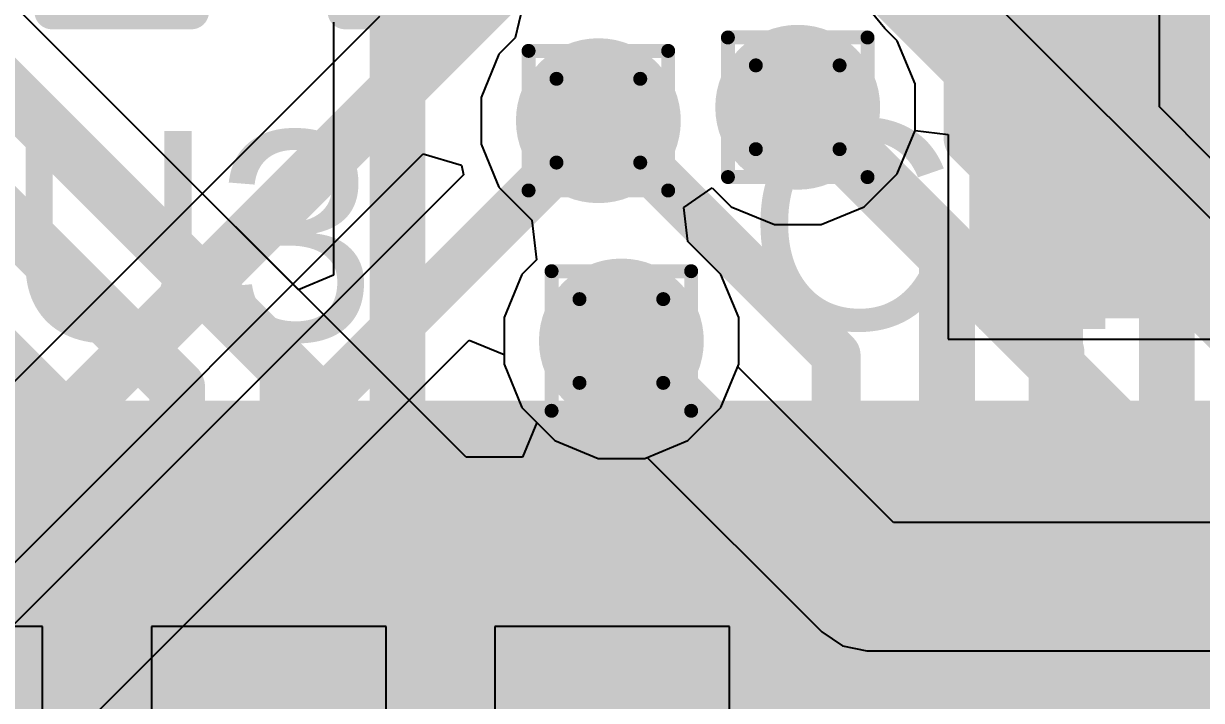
# Model space of a CAD drawing. Header units: inches. Extents: x -11 to 5433, y -4 to 5447.
# Drawn here: x 45.146 to 49.432, y 30.167 to 32.63 of the extents above; entities that cross this region are included whole.
import ezdxf

# ---------------------------------------------------------------- set-up
doc = ezdxf.new("R2010")
doc.units = ezdxf.units.IN
for name, color, linetype in [('Bottom Layer', 5, 'Continuous'), ('Bottom Overlay', 54, 'Continuous'), ('Bottom Paste', 16, 'Continuous'), ('Bottom Solder', 6, 'Continuous'), ('Drill Drawing', 1, 'Continuous'), ('Ground', 16, 'Continuous'), ('Mechanical 4', 56, 'Continuous'), ('Power', 76, 'Continuous'), ('Top Layer', 1, 'Continuous'), ('Top Overlay', 2, 'Continuous'), ('Top Paste', 8, 'Continuous'), ('Top Solder', 216, 'Continuous'), ('Via Holes', 16, 'Continuous')]:
    doc.layers.add(name, color=color, linetype=linetype)
doc.styles.add('Arial', font='', dxfattribs={"height": 0.2})
doc.styles.get('Arial').set_extended_font_data('Arial')

# ---------------------------------------------------------------- blocks, each defined once
blk = doc.blocks.new('SM06B_GHS_TB_LF__SN__B_1')
at = {"layer": 'Bottom Layer'}
for points in [[(4.4746, 3.0994), (5.4746, 3.0994), (5.4746, 0.3994), (4.4746, 0.3994)], [(1.5745, -0.8994), (2.1745, -0.8994), (2.1745, -2.5994), (1.5745, -2.5994)], [(2.8245, -0.8994), (3.4245, -0.8994), (3.4245, -2.5994), (2.8245, -2.5994)]]:
    blk.add_hatch(color=5, dxfattribs=at).paths.add_polyline_path(points)
at = {"layer": 'Bottom Paste'}
for points in [[(4.4746, 3.0994), (5.4746, 3.0994), (5.4746, 0.3994), (4.4746, 0.3994)], [(1.5745, -0.8994), (2.1745, -0.8994), (2.1745, -2.5994), (1.5745, -2.5994)], [(2.8245, -0.8994), (3.4245, -0.8994), (3.4245, -2.5994), (2.8245, -2.5994)]]:
    blk.add_hatch(color=16, dxfattribs=at).paths.add_polyline_path(points)
at = {"layer": 'Bottom Solder'}
for points in [[(4.4238, 3.1502), (5.5254, 3.1502), (5.5254, 0.3486), (4.4238, 0.3486)], [(1.5237, -0.8486), (2.2253, -0.8486), (2.2253, -2.6502), (1.5237, -2.6502)], [(2.7737, -0.8486), (3.4753, -0.8486), (3.4753, -2.6502), (2.7737, -2.6502)]]:
    blk.add_hatch(color=6, dxfattribs=at).paths.add_polyline_path(points)
at = {"layer": 'Bottom Overlay'}
for points in [[(5, -0.25, 0.12, 0.12, 0), (5, -1.5, 0.12, 0.12, 0)], [(5, -0.25, 0.12, 0.12, 0), (5.5, -0.25, 0.12, 0.12, 0)]]:
    blk.add_lwpolyline(points, format="xyseb", dxfattribs=at)
blk.add_lwpolyline([(4.97, -0.25, 0.06, 0.06, 1), (5.03, -0.25, 0.06, 0.06, 1)], format="xyseb", close=True, dxfattribs=at)
blk.add_lwpolyline([(4.97, -0.25, 0.06, 0.06, 1), (5.03, -0.25, 0.06, 0.06, 1)], format="xyseb", close=True, dxfattribs=at)
blk = doc.blocks.new('QFN_56__7_7__4')
at = {"layer": 'Top Layer'}
for points in [[(-3.8755, 1.9), (-3.0005, 1.9), (-3.0005, 1.7), (-3.8755, 1.7)], [(-3.8755, 1.5), (-3.0005, 1.5), (-3.0005, 1.3), (-3.8755, 1.3)], [(-3.8755, 1.1), (-3.0005, 1.1), (-3.0005, 0.9), (-3.8755, 0.9)], [(-3.8755, 0.7), (-3.0005, 0.7), (-3.0005, 0.5), (-3.8755, 0.5)], [(-3.8755, 0.3), (-3.0005, 0.3), (-3.0005, 0.1), (-3.8755, 0.1)], [(-3.8755, -0.1), (-3.0005, -0.1), (-3.0005, -0.3), (-3.8755, -0.3)], [(-3.8755, -0.5), (-3.0005, -0.5), (-3.0005, -0.7), (-3.8755, -0.7)], [(-3.8755, -0.9), (-3.0005, -0.9), (-3.0005, -1.1), (-3.8755, -1.1)], [(-3.8755, -1.3), (-3.0005, -1.3), (-3.0005, -1.5), (-3.8755, -1.5)], [(-3.8755, -1.7), (-3.0005, -1.7), (-3.0005, -1.9), (-3.8755, -1.9)], [(-3.8755, -2.1), (-3.0005, -2.1), (-3.0005, -2.3), (-3.8755, -2.3)]]:
    blk.add_hatch(color=1, dxfattribs=at).paths.add_polyline_path(points)
at = {"layer": 'Top Paste'}
for points in [[(-3.8755, 1.9), (-3.0005, 1.9), (-3.0005, 1.7), (-3.8755, 1.7)], [(-3.8755, 1.5), (-3.0005, 1.5), (-3.0005, 1.3), (-3.8755, 1.3)], [(-3.8755, 1.1), (-3.0005, 1.1), (-3.0005, 0.9), (-3.8755, 0.9)], [(-3.8755, 0.7), (-3.0005, 0.7), (-3.0005, 0.5), (-3.8755, 0.5)], [(-3.8755, 0.3), (-3.0005, 0.3), (-3.0005, 0.1), (-3.8755, 0.1)], [(-3.8755, -0.1), (-3.0005, -0.1), (-3.0005, -0.3), (-3.8755, -0.3)], [(-3.8755, -0.5), (-3.0005, -0.5), (-3.0005, -0.7), (-3.8755, -0.7)], [(-3.8755, -0.9), (-3.0005, -0.9), (-3.0005, -1.1), (-3.8755, -1.1)], [(-3.8755, -1.3), (-3.0005, -1.3), (-3.0005, -1.5), (-3.8755, -1.5)], [(-3.8755, -1.7), (-3.0005, -1.7), (-3.0005, -1.9), (-3.8755, -1.9)], [(-3.8755, -2.1), (-3.0005, -2.1), (-3.0005, -2.3), (-3.8755, -2.3)]]:
    blk.add_hatch(color=8, dxfattribs=at).paths.add_polyline_path(points)
at = {"layer": 'Top Solder'}
for points in [[(-3.9771, 2.0016), (-2.8989, 2.0016), (-2.8989, 1.5984), (-3.9771, 1.5984)], [(-3.9771, 1.6016), (-2.8989, 1.6016), (-2.8989, 1.1984), (-3.9771, 1.1984)], [(-3.9771, 1.2016), (-2.8989, 1.2016), (-2.8989, 0.7984), (-3.9771, 0.7984)], [(-3.9771, 0.8016), (-2.8989, 0.8016), (-2.8989, 0.3984), (-3.9771, 0.3984)], [(-3.9771, 0.4016), (-2.8989, 0.4016), (-2.8989, -0.0016), (-3.9771, -0.0016)], [(-3.9771, 0.0016), (-2.8989, 0.0016), (-2.8989, -0.4016), (-3.9771, -0.4016)], [(-3.9771, -0.3984), (-2.8989, -0.3984), (-2.8989, -0.8016), (-3.9771, -0.8016)], [(-3.9771, -0.7984), (-2.8989, -0.7984), (-2.8989, -1.2016), (-3.9771, -1.2016)], [(-3.9771, -1.1984), (-2.8989, -1.1984), (-2.8989, -1.6016), (-3.9771, -1.6016)], [(-3.9771, -1.5984), (-2.8989, -1.5984), (-2.8989, -2.0016), (-3.9771, -2.0016)], [(-3.9771, -1.9984), (-2.8989, -1.9984), (-2.8989, -2.4016), (-3.9771, -2.4016)]]:
    blk.add_hatch(color=216, dxfattribs=at).paths.add_polyline_path(points)
blk = doc.blocks.new('____0402_212')
at = {"layer": 'Top Layer'}
for points in [[(-0.6985, -0.3175), (-0.6985, 0.3175), (-0.2413, 0.3175), (-0.2413, -0.3175)], [(0.2413, -0.3175), (0.2413, 0.3175), (0.6985, 0.3175), (0.6985, -0.3175)]]:
    blk.add_hatch(color=1, dxfattribs=at).paths.add_polyline_path(points)
at = {"layer": 'Top Paste'}
for points in [[(-0.6985, -0.3175), (-0.6985, 0.3175), (-0.2413, 0.3175), (-0.2413, -0.3175)], [(0.2413, -0.3175), (0.2413, 0.3175), (0.6985, 0.3175), (0.6985, -0.3175)]]:
    blk.add_hatch(color=8, dxfattribs=at).paths.add_polyline_path(points)
at = {"layer": 'Top Solder'}
for points in [[(-0.7585, -0.3775), (-0.7585, 0.3775), (-0.1813, 0.3775), (-0.1813, -0.3775)], [(0.1813, -0.3775), (0.1813, 0.3775), (0.7585, 0.3775), (0.7585, -0.3775)]]:
    blk.add_hatch(color=216, dxfattribs=at).paths.add_polyline_path(points)
at = {"layer": 'Top Overlay'}
for points in [[(-0.7874, 0.4064, 0.127, 0.127, 0), (-0.2794, 0.4064, 0.127, 0.127, 0)], [(-0.7874, -0.4064, 0.127, 0.127, 0), (-0.7874, 0.4064, 0.127, 0.127, 0)], [(0.2794, 0.4064, 0.127, 0.127, 0), (0.7874, 0.4064, 0.127, 0.127, 0)], [(0.7874, -0.4064, 0.127, 0.127, 0), (0.7874, 0.4064, 0.127, 0.127, 0)], [(-0.7874, -0.4064, 0.127, 0.127, 0), (-0.2794, -0.4064, 0.127, 0.127, 0)], [(0.2794, -0.4064, 0.127, 0.127, 0), (0.7874, -0.4064, 0.127, 0.127, 0)]]:
    blk.add_lwpolyline(points, format="xyseb", dxfattribs=at)
for points in [[(-0.8191, 0.4064, 0.0635, 0.0635, 1), (-0.7556, 0.4064, 0.0635, 0.0635, 1)], [(-0.8191, 0.4064, 0.0635, 0.0635, 1), (-0.7556, 0.4064, 0.0635, 0.0635, 1)], [(-0.3112, 0.4064, 0.0635, 0.0635, 1), (-0.2477, 0.4064, 0.0635, 0.0635, 1)], [(0.2477, 0.4064, 0.0635, 0.0635, 1), (0.3111, 0.4064, 0.0635, 0.0635, 1)], [(0.7556, 0.4064, 0.0635, 0.0635, 1), (0.8191, 0.4064, 0.0635, 0.0635, 1)], [(0.7556, 0.4064, 0.0635, 0.0635, 1), (0.8191, 0.4064, 0.0635, 0.0635, 1)], [(-0.8191, -0.4064, 0.0635, 0.0635, 1), (-0.7556, -0.4064, 0.0635, 0.0635, 1)], [(-0.8191, -0.4064, 0.0635, 0.0635, 1), (-0.7556, -0.4064, 0.0635, 0.0635, 1)], [(-0.3112, -0.4064, 0.0635, 0.0635, 1), (-0.2477, -0.4064, 0.0635, 0.0635, 1)], [(0.2477, -0.4064, 0.0635, 0.0635, 1), (0.3111, -0.4064, 0.0635, 0.0635, 1)], [(0.7556, -0.4064, 0.0635, 0.0635, 1), (0.8191, -0.4064, 0.0635, 0.0635, 1)], [(0.7556, -0.4064, 0.0635, 0.0635, 1), (0.8191, -0.4064, 0.0635, 0.0635, 1)]]:
    blk.add_lwpolyline(points, format="xyseb", close=True, dxfattribs=at)

msp = doc.modelspace()

# ---------------------------------------------------------------- hatches: boundary and pattern name
at = {"layer": 'Bottom Layer'}
h = msp.add_hatch(color=5, dxfattribs=at)
edge = h.paths.add_edge_path()
edge.add_arc((47.9631, 32.3255), 0.3, 0, 360)
h = msp.add_hatch(color=5, dxfattribs=at)
edge = h.paths.add_edge_path()
edge.add_arc((47.2377, 32.2767), 0.3, 0, 360)
h = msp.add_hatch(color=5, dxfattribs=at)
edge = h.paths.add_edge_path()
edge.add_arc((47.3214, 31.475), 0.3, 0, 360)
at = {"layer": 'Ground'}
h = msp.add_hatch(color=16, dxfattribs=at)
edge = h.paths.add_edge_path()
edge.add_arc((47.9631, 32.3255), 0.3, 0, 360)
h = msp.add_hatch(color=16, dxfattribs=at)
edge = h.paths.add_edge_path()
edge.add_arc((47.2377, 32.2767), 0.3, 0, 360)
h = msp.add_hatch(color=16, dxfattribs=at)
edge = h.paths.add_edge_path()
edge.add_arc((47.3214, 31.475), 0.3, 0, 360)
at = {"layer": 'Power'}
h = msp.add_hatch(color=76, dxfattribs=at)
edge = h.paths.add_edge_path()
edge.add_arc((47.9631, 32.3255), 0.3, 0, 360)
h = msp.add_hatch(color=76, dxfattribs=at)
edge = h.paths.add_edge_path()
edge.add_arc((47.2377, 32.2767), 0.3, 0, 360)
h = msp.add_hatch(color=76, dxfattribs=at)
edge = h.paths.add_edge_path()
edge.add_arc((47.3214, 31.475), 0.3, 0, 360)
at = {"layer": 'Top Layer'}
h = msp.add_hatch(color=1, dxfattribs=at)
edge = h.paths.add_edge_path()
edge.add_arc((47.9631, 32.3255), 0.3, 0, 360)
h = msp.add_hatch(color=1, dxfattribs=at)
edge = h.paths.add_edge_path()
edge.add_arc((47.2377, 32.2767), 0.3, 0, 360)
h = msp.add_hatch(color=1, dxfattribs=at)
edge = h.paths.add_edge_path()
edge.add_arc((47.3214, 31.475), 0.3, 0, 360)
at = {"layer": 'Via Holes'}
h = msp.add_hatch(color=7, dxfattribs=at)
edge = h.paths.add_edge_path()
edge.add_arc((47.9631, 32.3255), 0.15, 0, 360)
h = msp.add_hatch(color=7, dxfattribs=at)
edge = h.paths.add_edge_path()
edge.add_arc((47.2377, 32.2767), 0.15, 0, 360)
h = msp.add_hatch(color=7, dxfattribs=at)
edge = h.paths.add_edge_path()
edge.add_arc((47.3214, 31.475), 0.15, 0, 360)

# ---------------------------------------------------------------- linework, layer by layer
at = {"layer": 'Bottom Layer'}
for p, q in [((46.9615, 32.6898), (46.9348, 32.5776)), ((46.9348, 32.5776), (46.8757, 32.5185)), ((46.8757, 32.5185), (46.8107, 32.3616)), ((46.8107, 32.3616), (46.8107, 32.1917)), ((48.325, 32.0836), (48.3901, 32.2406)), ((48.3901, 32.2406), (48.5111, 32.2262)), ((46.8107, 32.1917), (46.8757, 32.0348)), ((48.5111, 32.2262), (48.5111, 31.4812)), ((48.2049, 31.9635), (48.325, 32.0836)), ((46.8757, 32.0348), (46.9958, 31.9147)), ((47.5488, 31.9605), (47.6523, 32.0324)), ((47.6523, 32.0324), (47.7212, 31.9635)), ((47.5632, 31.837), (47.5488, 31.9605)), ((47.7212, 31.9635), (47.8781, 31.8985)), ((48.048, 31.8985), (48.2049, 31.9635)), ((46.9958, 31.9147), (47.0127, 31.7702)), ((47.8781, 31.8985), (48.048, 31.8985)), ((47.6834, 31.7169), (47.5632, 31.837)), ((47.0127, 31.7702), (46.9594, 31.7169)), ((46.9594, 31.7169), (46.8944, 31.5599)), ((47.7484, 31.5599), (47.6834, 31.7169)), ((46.8944, 31.5599), (46.8944, 31.3901)), ((47.7484, 31.3901), (47.7484, 31.5599)), ((48.5111, 31.4812), (49.7651, 31.4812)), ((46.8944, 31.3901), (46.9594, 31.2331)), ((47.7447, 31.3813), (47.7484, 31.3901)), ((48.3117, 30.8143), (47.7447, 31.3813)), ((46.9594, 31.2331), (47.0795, 31.113)), ((47.0795, 31.113), (47.2364, 31.048)), ((47.2364, 31.048), (47.4063, 31.048)), ((47.4063, 31.048), (47.4151, 31.0516)), ((47.4151, 31.0516), (48.0503, 30.4164)), ((50.7667, 30.8143), (48.3117, 30.8143)), ((45.2151, 30.4364), (44.3611, 30.4364)), ((45.2151, 28.5957), (45.2151, 30.4364)), ((46.465, 30.4364), (45.611, 30.4364)), ((45.611, 30.4364), (45.611, 28.812)), ((46.465, 28.4824), (46.465, 30.4364)), ((47.7149, 30.4364), (46.8609, 30.4364)), ((46.8609, 30.4364), (46.8609, 28.4824)), ((47.7149, 28.4824), (47.7149, 30.4364)), ((48.0503, 30.4164), (48.126, 30.3659)), ((48.126, 30.3659), (48.2152, 30.3481)), ((48.2152, 30.3481), (50.6701, 30.3481))]:
    msp.add_line(p, q, dxfattribs=at)
for points in [[(47.3214, 31.475, 0.2032, 0.2032, 0), (48.2152, 30.5812, 0.2032, 0.2032, 0)], [(48.2152, 30.5812, 0.2032, 0.2032, 0), (50.7667, 30.5812, 0.2032, 0.2032, 0)]]:
    msp.add_lwpolyline(points, format="xyseb", dxfattribs=at)
for points in [[(47.2706, 31.475, 0.1016, 0.1016, 1), (47.3722, 31.475, 0.1016, 0.1016, 1)], [(48.1644, 30.5812, 0.1016, 0.1016, 1), (48.266, 30.5812, 0.1016, 0.1016, 1)], [(48.1644, 30.5812, 0.1016, 0.1016, 1), (48.266, 30.5812, 0.1016, 0.1016, 1)]]:
    msp.add_lwpolyline(points, format="xyseb", close=True, dxfattribs=at)
at = {"layer": 'Drill Drawing'}
for points in [[(47.7091, 32.5795, 0.0508, 0.0508, 0), (48.2171, 32.5795, 0.0508, 0.0508, 0)], [(47.7091, 32.0715, 0.0508, 0.0508, 0), (47.7091, 32.5795, 0.0508, 0.0508, 0)], [(48.2171, 32.0715, 0.0508, 0.0508, 0), (48.2171, 32.5795, 0.0508, 0.0508, 0)], [(46.9837, 32.5307, 0.0508, 0.0508, 0), (47.4917, 32.5307, 0.0508, 0.0508, 0)], [(46.9837, 32.0227, 0.0508, 0.0508, 0), (46.9837, 32.5307, 0.0508, 0.0508, 0)], [(47.4917, 32.0227, 0.0508, 0.0508, 0), (47.4917, 32.5307, 0.0508, 0.0508, 0)], [(47.8107, 32.4779, 0.0508, 0.0508, 0), (48.1155, 32.4779, 0.0508, 0.0508, 0)], [(47.8107, 32.1731, 0.0508, 0.0508, 0), (47.8107, 32.4779, 0.0508, 0.0508, 0)], [(48.1155, 32.1731, 0.0508, 0.0508, 0), (48.1155, 32.4779, 0.0508, 0.0508, 0)], [(47.0853, 32.4291, 0.0508, 0.0508, 0), (47.3901, 32.4291, 0.0508, 0.0508, 0)], [(47.0853, 32.1243, 0.0508, 0.0508, 0), (47.0853, 32.4291, 0.0508, 0.0508, 0)], [(47.3901, 32.1243, 0.0508, 0.0508, 0), (47.3901, 32.4291, 0.0508, 0.0508, 0)], [(47.8107, 32.1731, 0.0508, 0.0508, 0), (48.1155, 32.1731, 0.0508, 0.0508, 0)], [(47.0853, 32.1243, 0.0508, 0.0508, 0), (47.3901, 32.1243, 0.0508, 0.0508, 0)], [(47.7091, 32.0715, 0.0508, 0.0508, 0), (48.2171, 32.0715, 0.0508, 0.0508, 0)], [(46.9837, 32.0227, 0.0508, 0.0508, 0), (47.4917, 32.0227, 0.0508, 0.0508, 0)], [(47.0674, 31.729, 0.0508, 0.0508, 0), (47.5754, 31.729, 0.0508, 0.0508, 0)], [(47.0674, 31.221, 0.0508, 0.0508, 0), (47.0674, 31.729, 0.0508, 0.0508, 0)], [(47.5754, 31.221, 0.0508, 0.0508, 0), (47.5754, 31.729, 0.0508, 0.0508, 0)], [(47.169, 31.6274, 0.0508, 0.0508, 0), (47.4738, 31.6274, 0.0508, 0.0508, 0)], [(47.169, 31.3226, 0.0508, 0.0508, 0), (47.169, 31.6274, 0.0508, 0.0508, 0)], [(47.4738, 31.3226, 0.0508, 0.0508, 0), (47.4738, 31.6274, 0.0508, 0.0508, 0)], [(47.169, 31.3226, 0.0508, 0.0508, 0), (47.4738, 31.3226, 0.0508, 0.0508, 0)], [(47.0674, 31.221, 0.0508, 0.0508, 0), (47.5754, 31.221, 0.0508, 0.0508, 0)]]:
    msp.add_lwpolyline(points, format="xyseb", dxfattribs=at)
for points in [[(47.6964, 32.5795, 0.0254, 0.0254, 1), (47.7218, 32.5795, 0.0254, 0.0254, 1)], [(47.6964, 32.5795, 0.0254, 0.0254, 1), (47.7218, 32.5795, 0.0254, 0.0254, 1)], [(48.2044, 32.5795, 0.0254, 0.0254, 1), (48.2298, 32.5795, 0.0254, 0.0254, 1)], [(48.2044, 32.5795, 0.0254, 0.0254, 1), (48.2298, 32.5795, 0.0254, 0.0254, 1)], [(46.971, 32.5307, 0.0254, 0.0254, 1), (46.9964, 32.5307, 0.0254, 0.0254, 1)], [(46.971, 32.5307, 0.0254, 0.0254, 1), (46.9964, 32.5307, 0.0254, 0.0254, 1)], [(47.479, 32.5307, 0.0254, 0.0254, 1), (47.5044, 32.5307, 0.0254, 0.0254, 1)], [(47.479, 32.5307, 0.0254, 0.0254, 1), (47.5044, 32.5307, 0.0254, 0.0254, 1)], [(47.798, 32.4779, 0.0254, 0.0254, 1), (47.8234, 32.4779, 0.0254, 0.0254, 1)], [(47.798, 32.4779, 0.0254, 0.0254, 1), (47.8234, 32.4779, 0.0254, 0.0254, 1)], [(48.1028, 32.4779, 0.0254, 0.0254, 1), (48.1282, 32.4779, 0.0254, 0.0254, 1)], [(48.1028, 32.4779, 0.0254, 0.0254, 1), (48.1282, 32.4779, 0.0254, 0.0254, 1)], [(47.0726, 32.4291, 0.0254, 0.0254, 1), (47.098, 32.4291, 0.0254, 0.0254, 1)], [(47.0726, 32.4291, 0.0254, 0.0254, 1), (47.098, 32.4291, 0.0254, 0.0254, 1)], [(47.3774, 32.4291, 0.0254, 0.0254, 1), (47.4028, 32.4291, 0.0254, 0.0254, 1)], [(47.3774, 32.4291, 0.0254, 0.0254, 1), (47.4028, 32.4291, 0.0254, 0.0254, 1)], [(47.798, 32.1731, 0.0254, 0.0254, 1), (47.8234, 32.1731, 0.0254, 0.0254, 1)], [(47.798, 32.1731, 0.0254, 0.0254, 1), (47.8234, 32.1731, 0.0254, 0.0254, 1)], [(48.1028, 32.1731, 0.0254, 0.0254, 1), (48.1282, 32.1731, 0.0254, 0.0254, 1)], [(48.1028, 32.1731, 0.0254, 0.0254, 1), (48.1282, 32.1731, 0.0254, 0.0254, 1)], [(47.0726, 32.1243, 0.0254, 0.0254, 1), (47.098, 32.1243, 0.0254, 0.0254, 1)], [(47.0726, 32.1243, 0.0254, 0.0254, 1), (47.098, 32.1243, 0.0254, 0.0254, 1)], [(47.3774, 32.1243, 0.0254, 0.0254, 1), (47.4028, 32.1243, 0.0254, 0.0254, 1)], [(47.3774, 32.1243, 0.0254, 0.0254, 1), (47.4028, 32.1243, 0.0254, 0.0254, 1)], [(47.6964, 32.0715, 0.0254, 0.0254, 1), (47.7218, 32.0715, 0.0254, 0.0254, 1)], [(47.6964, 32.0715, 0.0254, 0.0254, 1), (47.7218, 32.0715, 0.0254, 0.0254, 1)], [(48.2044, 32.0715, 0.0254, 0.0254, 1), (48.2298, 32.0715, 0.0254, 0.0254, 1)], [(48.2044, 32.0715, 0.0254, 0.0254, 1), (48.2298, 32.0715, 0.0254, 0.0254, 1)], [(46.971, 32.0227, 0.0254, 0.0254, 1), (46.9964, 32.0227, 0.0254, 0.0254, 1)], [(46.971, 32.0227, 0.0254, 0.0254, 1), (46.9964, 32.0227, 0.0254, 0.0254, 1)], [(47.479, 32.0227, 0.0254, 0.0254, 1), (47.5044, 32.0227, 0.0254, 0.0254, 1)], [(47.479, 32.0227, 0.0254, 0.0254, 1), (47.5044, 32.0227, 0.0254, 0.0254, 1)], [(47.0547, 31.729, 0.0254, 0.0254, 1), (47.0801, 31.729, 0.0254, 0.0254, 1)], [(47.0547, 31.729, 0.0254, 0.0254, 1), (47.0801, 31.729, 0.0254, 0.0254, 1)], [(47.5627, 31.729, 0.0254, 0.0254, 1), (47.5881, 31.729, 0.0254, 0.0254, 1)], [(47.5627, 31.729, 0.0254, 0.0254, 1), (47.5881, 31.729, 0.0254, 0.0254, 1)], [(47.1563, 31.6274, 0.0254, 0.0254, 1), (47.1817, 31.6274, 0.0254, 0.0254, 1)], [(47.1563, 31.6274, 0.0254, 0.0254, 1), (47.1817, 31.6274, 0.0254, 0.0254, 1)], [(47.4611, 31.6274, 0.0254, 0.0254, 1), (47.4865, 31.6274, 0.0254, 0.0254, 1)], [(47.4611, 31.6274, 0.0254, 0.0254, 1), (47.4865, 31.6274, 0.0254, 0.0254, 1)], [(47.1563, 31.3226, 0.0254, 0.0254, 1), (47.1817, 31.3226, 0.0254, 0.0254, 1)], [(47.1563, 31.3226, 0.0254, 0.0254, 1), (47.1817, 31.3226, 0.0254, 0.0254, 1)], [(47.4611, 31.3226, 0.0254, 0.0254, 1), (47.4865, 31.3226, 0.0254, 0.0254, 1)], [(47.4611, 31.3226, 0.0254, 0.0254, 1), (47.4865, 31.3226, 0.0254, 0.0254, 1)], [(47.0547, 31.221, 0.0254, 0.0254, 1), (47.0801, 31.221, 0.0254, 0.0254, 1)], [(47.0547, 31.221, 0.0254, 0.0254, 1), (47.0801, 31.221, 0.0254, 0.0254, 1)], [(47.5627, 31.221, 0.0254, 0.0254, 1), (47.5881, 31.221, 0.0254, 0.0254, 1)], [(47.5627, 31.221, 0.0254, 0.0254, 1), (47.5881, 31.221, 0.0254, 0.0254, 1)]]:
    msp.add_lwpolyline(points, format="xyseb", close=True, dxfattribs=at)
at = {"layer": 'Ground'}
for p, q in [((49.6545, 31.7306), (48.3901, 32.995)), ((46.7561, 31.0517), (44.8883, 32.9195)), ((46.9615, 32.6898), (46.9348, 32.5776)), ((46.9348, 32.5776), (46.8757, 32.5185)), ((46.8757, 32.5185), (46.8107, 32.3616)), ((46.8107, 32.3616), (46.8107, 32.1917)), ((46.8107, 32.1917), (46.8757, 32.0348)), ((46.8757, 32.0348), (46.9958, 31.9147)), ((46.9958, 31.9147), (47.0127, 31.7702)), ((47.0127, 31.7702), (46.9594, 31.7169)), ((46.9594, 31.7169), (46.8944, 31.5599)), ((46.8944, 31.5599), (46.8944, 31.3901)), ((46.8944, 31.3901), (46.9594, 31.2331)), ((46.9594, 31.2331), (47.0138, 31.1787)), ((47.0138, 31.1787), (46.9612, 31.0517)), ((46.9612, 31.0517), (46.7561, 31.0517))]:
    msp.add_line(p, q, dxfattribs=at)
for points in [[(47.9907, 33.0647, 0.2032, 0.2032, 0), (49.5579, 31.4975, 0.2032, 0.2032, 0)], [(44.7234, 32.7547, 0.2032, 0.2032, 0), (46.6595, 30.8187, 0.2032, 0.2032, 0)], [(47.9631, 32.3255, 0.2032, 0.2032, 0), (49.1397, 31.1489, 0.2032, 0.2032, 0)], [(44.1596, 31.6445, 0.2032, 0.2032, 0), (45.3241, 30.48, 0.2032, 0.2032, 0)], [(49.1397, 31.1489, 0.2032, 0.2032, 0), (57.0357, 31.1489, 0.2032, 0.2032, 0)], [(46.6595, 30.8187, 0.2032, 0.2032, 0), (56.8989, 30.8187, 0.2032, 0.2032, 0)], [(45.3241, 30.48, 0.2032, 0.2032, 0), (56.3556, 30.48, 0.2032, 0.2032, 0)], [(44.4478, 30.0894, 0.2032, 0.2032, 0), (55.8236, 30.0894, 0.2032, 0.2032, 0)]]:
    msp.add_lwpolyline(points, format="xyseb", dxfattribs=at)
for points in [[(47.9123, 32.3255, 0.1016, 0.1016, 1), (48.0139, 32.3255, 0.1016, 0.1016, 1)], [(49.0889, 31.1489, 0.1016, 0.1016, 1), (49.1905, 31.1489, 0.1016, 0.1016, 1)], [(49.0889, 31.1489, 0.1016, 0.1016, 1), (49.1905, 31.1489, 0.1016, 0.1016, 1)], [(46.6087, 30.8187, 0.1016, 0.1016, 1), (46.7103, 30.8187, 0.1016, 0.1016, 1)], [(46.6087, 30.8187, 0.1016, 0.1016, 1), (46.7103, 30.8187, 0.1016, 0.1016, 1)], [(45.2733, 30.48, 0.1016, 0.1016, 1), (45.3749, 30.48, 0.1016, 0.1016, 1)], [(45.2733, 30.48, 0.1016, 0.1016, 1), (45.3749, 30.48, 0.1016, 0.1016, 1)]]:
    msp.add_lwpolyline(points, format="xyseb", close=True, dxfattribs=at)
at = {"layer": 'Power'}
for p, q in [((48.2803, 32.6121), (48.2292, 32.6736)), ((46.4413, 32.6561), (44.7101, 30.9249)), ((48.325, 32.5674), (48.2803, 32.6121)), ((48.3901, 32.4104), (48.325, 32.5674)), ((48.3901, 32.2406), (48.3901, 32.4104)), ((48.325, 32.0836), (48.3901, 32.2406)), ((44.9714, 30.527), (46.6003, 32.1558)), ((46.6003, 32.1558), (46.7391, 32.115)), ((46.7391, 32.115), (46.7466, 32.0801)), ((46.7466, 32.0801), (44.8816, 30.2151)), ((48.2049, 31.9635), (48.325, 32.0836)), ((47.5488, 31.9605), (47.6523, 32.0324)), ((47.6523, 32.0324), (47.7212, 31.9635)), ((47.5632, 31.837), (47.5488, 31.9605)), ((47.7212, 31.9635), (47.8781, 31.8985)), ((48.048, 31.8985), (48.2049, 31.9635)), ((47.8781, 31.8985), (48.048, 31.8985)), ((47.6834, 31.7169), (47.5632, 31.837)), ((47.7484, 31.5599), (47.6834, 31.7169)), ((47.7484, 31.3901), (47.7484, 31.5599)), ((45.1285, 29.8393), (46.7674, 31.4782)), ((46.7674, 31.4782), (46.8944, 31.4256)), ((46.8944, 31.4256), (46.8944, 31.3901)), ((46.8944, 31.3901), (46.9594, 31.2331)), ((47.6834, 31.2331), (47.7484, 31.3901)), ((46.9594, 31.2331), (47.0795, 31.113)), ((47.5632, 31.113), (47.6834, 31.2331)), ((47.0795, 31.113), (47.2364, 31.048)), ((47.4063, 31.048), (47.5632, 31.113)), ((47.2364, 31.048), (47.4063, 31.048))]:
    msp.add_line(p, q, dxfattribs=at)
for points in [[(44.8066, 30.6918, 0.2032, 0.2032, 0), (47.2019, 33.0871, 0.2032, 0.2032, 0)], [(47.2377, 32.2599, 0.1778, 0.1778, 0), (47.2377, 32.2767, 0.1778, 0.1778, 0)], [(44.9728, 29.995, 0.1778, 0.1778, 0), (47.2377, 32.2599, 0.1778, 0.1778, 0)]]:
    msp.add_lwpolyline(points, format="xyseb", dxfattribs=at)
for points in [[(47.1932, 32.2767, 0.0889, 0.0889, 1), (47.2821, 32.2767, 0.0889, 0.0889, 1)], [(47.1932, 32.2599, 0.0889, 0.0889, 1), (47.2821, 32.2599, 0.0889, 0.0889, 1)], [(47.1932, 32.2599, 0.0889, 0.0889, 1), (47.2821, 32.2599, 0.0889, 0.0889, 1)]]:
    msp.add_lwpolyline(points, format="xyseb", close=True, dxfattribs=at)
at = {"layer": 'Top Layer'}
for p, q in [((49.2794, 32.3266), (49.2794, 33.1675)), ((46.1464, 31.6614), (44.877, 32.9308)), ((46.2734, 32.6347), (46.2734, 31.714)), ((49.4713, 32.1347), (49.2794, 32.3266)), ((46.2734, 31.714), (46.1464, 31.6614))]:
    msp.add_line(p, q, dxfattribs=at)
for points in [[(49.0463, 32.23, 0.2032, 0.2032, 0), (49.0463, 33.1675, 0.2032, 0.2032, 0)], [(46.5065, 30.7188, 0.2032, 0.2032, 0), (46.5065, 33.0792, 0.2032, 0.2032, 0)], [(48.0509, 33.0647, 0.2032, 0.2032, 0), (48.5956, 32.52, 0.2032, 0.2032, 0)], [(44.7122, 32.766, 0.2032, 0.2032, 0), (46.1065, 31.3717, 0.2032, 0.2032, 0)], [(48.5956, 32.2138, 0.2032, 0.2032, 0), (48.5956, 32.52, 0.2032, 0.2032, 0)], [(47.9631, 32.3255, 0.2032, 0.2032, 0), (48.0004, 32.3255, 0.2032, 0.2032, 0)], [(48.0004, 32.3255, 0.2032, 0.2032, 0), (48.5065, 31.8195, 0.2032, 0.2032, 0)], [(44.7336, 32.2776, 0.2032, 0.2032, 0), (45.7049, 31.3063, 0.2032, 0.2032, 0)], [(47.2377, 32.2767, 0.1778, 0.1778, 0), (47.2493, 32.2767, 0.1778, 0.1778, 0)], [(47.2493, 32.2767, 0.1778, 0.1778, 0), (48.103, 31.423, 0.1778, 0.1778, 0)], [(49.0463, 32.23, 0.2032, 0.2032, 0), (49.3065, 31.9699, 0.2032, 0.2032, 0)], [(48.5956, 32.2138, 0.2032, 0.2032, 0), (48.9, 31.9094, 0.2032, 0.2032, 0)], [(49.3065, 30.7188, 0.2032, 0.2032, 0), (49.3065, 31.9699, 0.2032, 0.2032, 0)], [(48.9, 31.438, 0.2032, 0.2032, 0), (48.9, 31.9094, 0.2032, 0.2032, 0)], [(48.5065, 30.7188, 0.2032, 0.2032, 0), (48.5065, 31.8195, 0.2032, 0.2032, 0)], [(44.737, 31.749, 0.2032, 0.2032, 0), (45.3049, 31.1812, 0.2032, 0.2032, 0)], [(47.3081, 31.4617, 0.2032, 0.2032, 0), (47.3214, 31.475, 0.2032, 0.2032, 0)], [(47.3081, 30.7204, 0.2032, 0.2032, 0), (47.3081, 31.4617, 0.2032, 0.2032, 0)], [(48.103, 30.7223, 0.1778, 0.1778, 0), (48.103, 31.423, 0.1778, 0.1778, 0)], [(48.9, 31.438, 0.2032, 0.2032, 0), (48.9049, 31.4331, 0.2032, 0.2032, 0)], [(48.9049, 30.7204, 0.2032, 0.2032, 0), (48.9049, 31.4331, 0.2032, 0.2032, 0)], [(46.1065, 30.7188, 0.2032, 0.2032, 0), (46.1065, 31.3717, 0.2032, 0.2032, 0)], [(45.7049, 30.7204, 0.2032, 0.2032, 0), (45.7049, 31.3063, 0.2032, 0.2032, 0)], [(45.3049, 30.7204, 0.2032, 0.2032, 0), (45.3049, 31.1812, 0.2032, 0.2032, 0)], [(45.3049, 30.7204, 0.2032, 0.2032, 0), (45.3065, 30.7188, 0.2032, 0.2032, 0)], [(45.7049, 30.7204, 0.2032, 0.2032, 0), (45.7065, 30.7188, 0.2032, 0.2032, 0)], [(47.3065, 30.7188, 0.2032, 0.2032, 0), (47.3081, 30.7204, 0.2032, 0.2032, 0)], [(48.9049, 30.7204, 0.2032, 0.2032, 0), (48.9065, 30.7188, 0.2032, 0.2032, 0)], [(48.103, 30.7223, 0.1778, 0.1778, 0), (48.1065, 30.7188, 0.1778, 0.1778, 0)]]:
    msp.add_lwpolyline(points, format="xyseb", dxfattribs=at)
for points in [[(48.5448, 32.52, 0.1016, 0.1016, 1), (48.6464, 32.52, 0.1016, 0.1016, 1)], [(48.5448, 32.52, 0.1016, 0.1016, 1), (48.6464, 32.52, 0.1016, 0.1016, 1)], [(47.9123, 32.3255, 0.1016, 0.1016, 1), (48.0139, 32.3255, 0.1016, 0.1016, 1)], [(47.9496, 32.3255, 0.1016, 0.1016, 1), (48.0512, 32.3255, 0.1016, 0.1016, 1)], [(47.9496, 32.3255, 0.1016, 0.1016, 1), (48.0512, 32.3255, 0.1016, 0.1016, 1)], [(47.1932, 32.2767, 0.0889, 0.0889, 1), (47.2821, 32.2767, 0.0889, 0.0889, 1)], [(47.2049, 32.2767, 0.0889, 0.0889, 1), (47.2938, 32.2767, 0.0889, 0.0889, 1)], [(47.2049, 32.2767, 0.0889, 0.0889, 1), (47.2938, 32.2767, 0.0889, 0.0889, 1)], [(48.9955, 32.23, 0.1016, 0.1016, 1), (49.0971, 32.23, 0.1016, 0.1016, 1)], [(48.9955, 32.23, 0.1016, 0.1016, 1), (49.0971, 32.23, 0.1016, 0.1016, 1)], [(48.5448, 32.2138, 0.1016, 0.1016, 1), (48.6464, 32.2138, 0.1016, 0.1016, 1)], [(48.5448, 32.2138, 0.1016, 0.1016, 1), (48.6464, 32.2138, 0.1016, 0.1016, 1)], [(49.2557, 31.9699, 0.1016, 0.1016, 1), (49.3573, 31.9699, 0.1016, 0.1016, 1)], [(49.2557, 31.9699, 0.1016, 0.1016, 1), (49.3573, 31.9699, 0.1016, 0.1016, 1)], [(48.8492, 31.9094, 0.1016, 0.1016, 1), (48.9508, 31.9094, 0.1016, 0.1016, 1)], [(48.8492, 31.9094, 0.1016, 0.1016, 1), (48.9508, 31.9094, 0.1016, 0.1016, 1)], [(48.4557, 31.8195, 0.1016, 0.1016, 1), (48.5573, 31.8195, 0.1016, 0.1016, 1)], [(48.4557, 31.8195, 0.1016, 0.1016, 1), (48.5573, 31.8195, 0.1016, 0.1016, 1)], [(47.2573, 31.4617, 0.1016, 0.1016, 1), (47.3589, 31.4617, 0.1016, 0.1016, 1)], [(47.2573, 31.4617, 0.1016, 0.1016, 1), (47.3589, 31.4617, 0.1016, 0.1016, 1)], [(47.2706, 31.475, 0.1016, 0.1016, 1), (47.3722, 31.475, 0.1016, 0.1016, 1)], [(48.0585, 31.423, 0.0889, 0.0889, 1), (48.1474, 31.423, 0.0889, 0.0889, 1)], [(48.0585, 31.423, 0.0889, 0.0889, 1), (48.1474, 31.423, 0.0889, 0.0889, 1)], [(48.8492, 31.438, 0.1016, 0.1016, 1), (48.9508, 31.438, 0.1016, 0.1016, 1)], [(48.8492, 31.438, 0.1016, 0.1016, 1), (48.9508, 31.438, 0.1016, 0.1016, 1)], [(48.8541, 31.4331, 0.1016, 0.1016, 1), (48.9557, 31.4331, 0.1016, 0.1016, 1)], [(48.8541, 31.4331, 0.1016, 0.1016, 1), (48.9557, 31.4331, 0.1016, 0.1016, 1)], [(46.0557, 31.3717, 0.1016, 0.1016, 1), (46.1573, 31.3717, 0.1016, 0.1016, 1)], [(46.0557, 31.3717, 0.1016, 0.1016, 1), (46.1573, 31.3717, 0.1016, 0.1016, 1)], [(45.6541, 31.3063, 0.1016, 0.1016, 1), (45.7557, 31.3063, 0.1016, 0.1016, 1)], [(45.6541, 31.3063, 0.1016, 0.1016, 1), (45.7557, 31.3063, 0.1016, 0.1016, 1)], [(45.2541, 31.1812, 0.1016, 0.1016, 1), (45.3557, 31.1812, 0.1016, 0.1016, 1)], [(45.2541, 31.1812, 0.1016, 0.1016, 1), (45.3557, 31.1812, 0.1016, 0.1016, 1)], [(45.2541, 30.7204, 0.1016, 0.1016, 1), (45.3557, 30.7204, 0.1016, 0.1016, 1)], [(45.2541, 30.7204, 0.1016, 0.1016, 1), (45.3557, 30.7204, 0.1016, 0.1016, 1)], [(45.2557, 30.7188, 0.1016, 0.1016, 1), (45.3573, 30.7188, 0.1016, 0.1016, 1)], [(45.6541, 30.7204, 0.1016, 0.1016, 1), (45.7557, 30.7204, 0.1016, 0.1016, 1)], [(45.6541, 30.7204, 0.1016, 0.1016, 1), (45.7557, 30.7204, 0.1016, 0.1016, 1)], [(45.6557, 30.7188, 0.1016, 0.1016, 1), (45.7573, 30.7188, 0.1016, 0.1016, 1)], [(46.0557, 30.7188, 0.1016, 0.1016, 1), (46.1573, 30.7188, 0.1016, 0.1016, 1)], [(46.4557, 30.7188, 0.1016, 0.1016, 1), (46.5573, 30.7188, 0.1016, 0.1016, 1)], [(47.2557, 30.7188, 0.1016, 0.1016, 1), (47.3573, 30.7188, 0.1016, 0.1016, 1)], [(47.2573, 30.7204, 0.1016, 0.1016, 1), (47.3589, 30.7204, 0.1016, 0.1016, 1)], [(47.2573, 30.7204, 0.1016, 0.1016, 1), (47.3589, 30.7204, 0.1016, 0.1016, 1)], [(48.4557, 30.7188, 0.1016, 0.1016, 1), (48.5573, 30.7188, 0.1016, 0.1016, 1)], [(48.8541, 30.7204, 0.1016, 0.1016, 1), (48.9557, 30.7204, 0.1016, 0.1016, 1)], [(48.8541, 30.7204, 0.1016, 0.1016, 1), (48.9557, 30.7204, 0.1016, 0.1016, 1)], [(48.8557, 30.7188, 0.1016, 0.1016, 1), (48.9573, 30.7188, 0.1016, 0.1016, 1)], [(49.2557, 30.7188, 0.1016, 0.1016, 1), (49.3573, 30.7188, 0.1016, 0.1016, 1)], [(48.0585, 30.7223, 0.0889, 0.0889, 1), (48.1474, 30.7223, 0.0889, 0.0889, 1)], [(48.0585, 30.7223, 0.0889, 0.0889, 1), (48.1474, 30.7223, 0.0889, 0.0889, 1)], [(48.062, 30.7188, 0.0889, 0.0889, 1), (48.1509, 30.7188, 0.0889, 0.0889, 1)]]:
    msp.add_lwpolyline(points, format="xyseb", close=True, dxfattribs=at)

# ---------------------------------------------------------------- block references
for name, p in [('SM06B_GHS_TB_LF__SN__B_1', (44.1635, 31.2088)), ('____0402_212', (46.0366, 33.0792))]:
    msp.add_blockref(name, p)
at = {"rotation": 270}
msp.add_blockref('QFN_56__7_7__4', (47.5065, 27.2808), dxfattribs=at)

# ---------------------------------------------------------------- texts
at = {"layer": 'Mechanical 4', "style": 'Arial'}
msp.add_text('26.80mm', height=1.524, dxfattribs=at).set_placement((39.9275, 29.7715))
at = {"layer": 'Top Overlay', "style": 'Arial'}
for s, p in [('C19', (47.7734, 31.5183)), ('U3', (45.0711, 31.4768))]:
    msp.add_text(s, height=0.762, dxfattribs=at).set_placement(p)

doc.saveas('drawing.dxf')
